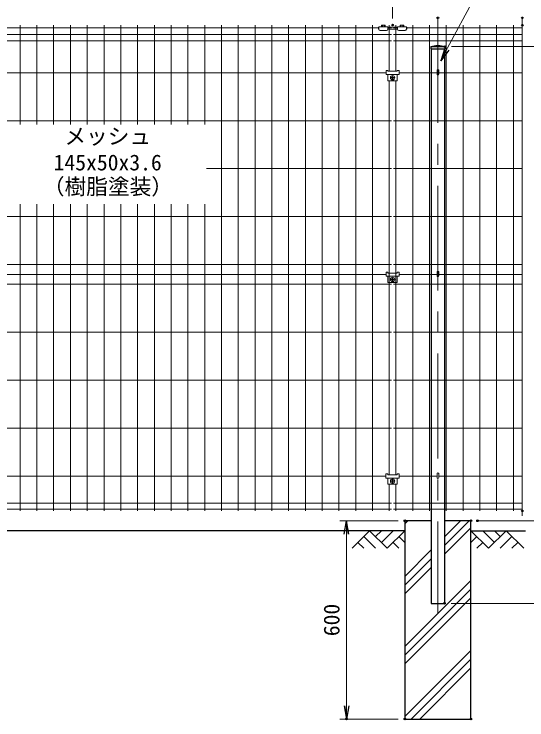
# Model space of a CAD drawing. Units: millimetres, scale not verified. Extents: x -4200 to 4200, y -2970 to 2970.
# Drawn here: x -2282 to -731, y -676 to 1460 of the extents above; entities that cross this region are included whole.
import ezdxf
from ezdxf.enums import TextEntityAlignment as Align

# ---------------------------------------------------------------- set-up
doc = ezdxf.new("R2010")
doc.units = ezdxf.units.MM
doc.header["$LTSCALE"] = 10
doc.header["$PDMODE"] = 32
doc.header["$PDSIZE"] = 5
doc.linetypes.add('USER1', pattern=[50.8, 31.75, -6.35, 6.35, -6.35])
for name, color, linetype, lineweight in [('0-1_D-BGD', 7, 'Continuous', 25), ('0-2_D-STR4', 7, 'Continuous', 25), ('0-3_D-STR-DIM', 7, 'Continuous', 13), ('0-4_D-STR3', 3, 'Continuous', 13), ('0-5_D-BMK', 2, 'USER1', 13), ('0-6_D-STR1', 1, 'Continuous', 25), ('0-7_D-STR2', 7, 'Continuous', 13), ('0-8_D-DCR-HCH', 7, 'Continuous', 13), ('0-9_0', 7, 'Continuous', 25), ('0-B_D-STR-TXT', 7, 'Continuous', 25)]:
    doc.layers.add(name, color=color, linetype=linetype, lineweight=lineweight)
doc.layers.add('0-A_Defpoints', color=7, linetype='Continuous')
doc.styles.add('ＭＳ ゴシック', font='')
doc.styles.get('ＭＳ ゴシック').set_extended_font_data('MS Gothic')

# ---------------------------------------------------------------- blocks, each defined once
blk = doc.blocks.new('_Open')
at = {"layer": '0-9_0'}
blk.add_line((-10, 1.667), (0, 0), dxfattribs=at)
blk.add_lwpolyline([(-10, -1.667), (0, 0), (-10, 0)], dxfattribs=at)

msp = doc.modelspace()

# ---------------------------------------------------------------- linework, layer by layer
at = {"layer": '0-1_D-BGD'}
for p, q in [((-1100.45, -103.62), (-2900.45, -103.62)), ((-900.45, -103.62), (-734.99, -103.62))]:
    msp.add_line(p, q, dxfattribs=at)
at = {"layer": '0-2_D-STR4'}
msp.add_lwpolyline([(-1020.45, -73.62), (-1100.45, -73.62), (-1100.45, -673.62), (-900.45, -673.62), (-900.45, -73.62), (-980.45, -73.62)], dxfattribs=at)
at = {"layer": '0-3_D-STR-DIM'}
for p, q in [((-1137.38, 1446.78), (-1137.38, 1668.64)), ((-744.99, 1448.64), (-744.99, -58.89)), ((-959.45, 1361.38), (-261.49, 1361.38)), ((-1120.45, -73.62), (-1296.85, -73.62)), ((-880.45, -73.62), (-524.99, -73.62)), ((-880.45, -73.62), (-394.99, -73.62)), ((-860.45, -73.62), (-394.99, -73.62)), ((-1276.85, -113.62), (-1276.85, -633.62)), ((-960.45, -323.62), (-394.99, -323.62)), ((-960.45, -323.62), (-261.49, -323.62)), ((-1120.45, -673.62), (-1296.85, -673.62))]:
    msp.add_line(p, q, dxfattribs=at)
at = {"layer": '0-4_D-STR3'}
for p, q in [((-1180.4, 1414.55), (-1180.4, 1419.95)), ((-1180.4, 1419.95), (-1178.9, 1419.95)), ((-1180.4, 1414.55), (-1178.9, 1414.55)), ((-1178.9, 1421.55), (-1151.9, 1421.55)), ((-1178.9, 1421.55), (-1178.9, 1414.05)), ((-1174.9, 1410.05), (-1155.9, 1410.05)), ((-1170.91, 1421.55), (-1170.91, 1426.18)), ((-1169.53, 1426.55), (-1161.27, 1426.55)), ((-1168.16, 1421.55), (-1168.16, 1426.18)), ((-1162.65, 1421.55), (-1162.65, 1426.18)), ((-1159.9, 1426.18), (-1159.9, 1421.55)), ((-1151.9, 1421.55), (-1151.9, 1414.05)), ((-1151.9, 1419.95), (-1122.9, 1419.95)), ((-1151.9, 1414.55), (-1122.9, 1414.55)), ((-1122.9, 1421.55), (-1095.9, 1421.55)), ((-1122.9, 1421.55), (-1122.9, 1414.05)), ((-1118.9, 1410.05), (-1099.9, 1410.05)), ((-1114.92, 1421.55), (-1114.92, 1426.18)), ((-1113.54, 1426.55), (-1105.28, 1426.55)), ((-1112.16, 1421.55), (-1112.16, 1426.18)), ((-1106.66, 1421.55), (-1106.66, 1426.18)), ((-1103.9, 1426.18), (-1103.9, 1421.55)), ((-1095.9, 1421.55), (-1095.9, 1414.05)), ((-1095.9, 1419.95), (-1094.4, 1419.95)), ((-1095.9, 1416.15), (-1094.4, 1416.15)), ((-1095.9, 1414.55), (-1094.4, 1414.55)), ((-1094.4, 1419.95), (-1094.4, 1414.55)), ((-1157.41, 1289.68), (-1157.41, 1276.88)), ((-1151.41, 1286.78), (-1123.41, 1286.78)), ((-1123.41, 1289.68), (-1123.41, 1286.78)), ((-1123.41, 1289.68), (-1117.41, 1289.68)), ((-1117.41, 1289.68), (-1117.41, 1276.88)), ((-1003.05, 1290.54), (-1003.05, 1278.38)), ((-997.85, 1290.54), (-997.85, 1278.38)), ((-1157.41, 1276.88), (-1117.41, 1276.88)), ((-1151.41, 1276.88), (-1151.41, 1257.88)), ((-1140.88, 1267.88), (-1138.88, 1267.88)), ((-1140.88, 1266.88), (-1138.88, 1266.88)), ((-1137.88, 1270.88), (-1137.88, 1268.88)), ((-1137.88, 1263.88), (-1137.88, 1265.88)), ((-1136.88, 1270.88), (-1136.88, 1268.88)), ((-1136.88, 1263.88), (-1136.88, 1265.88)), ((-1133.88, 1267.88), (-1135.88, 1267.88)), ((-1133.88, 1266.88), (-1135.88, 1266.88)), ((-1123.41, 1276.88), (-1123.41, 1257.88)), ((-1151.41, 1257.88), (-1123.41, 1257.88)), ((-1157.41, 679.18), (-1157.41, 666.38)), ((-1157.41, 666.38), (-1117.41, 666.38)), ((-1151.41, 676.28), (-1123.41, 676.28)), ((-1151.41, 666.38), (-1151.41, 647.38)), ((-1123.41, 679.18), (-1123.41, 676.28)), ((-1123.41, 679.18), (-1117.41, 679.18)), ((-1123.41, 666.38), (-1123.41, 647.38)), ((-1117.41, 679.18), (-1117.41, 666.38)), ((-1003.05, 680.04), (-1003.05, 667.88)), ((-997.85, 680.04), (-997.85, 667.88)), ((-1151.41, 647.38), (-1123.41, 647.38)), ((-1140.88, 657.38), (-1138.88, 657.38)), ((-1140.88, 656.38), (-1138.88, 656.38)), ((-1137.88, 660.38), (-1137.88, 658.38)), ((-1137.88, 653.38), (-1137.88, 655.38)), ((-1136.88, 660.38), (-1136.88, 658.38)), ((-1136.88, 653.38), (-1136.88, 655.38)), ((-1133.88, 657.38), (-1135.88, 657.38)), ((-1133.88, 656.38), (-1135.88, 656.38)), ((-1157.44, 68.68), (-1151.44, 68.68)), ((-1157.44, 68.68), (-1157.44, 55.88)), ((-1151.44, 68.68), (-1151.44, 65.78)), ((-1151.44, 65.78), (-1123.44, 65.78)), ((-1123.44, 68.68), (-1117.44, 68.68)), ((-1123.44, 68.68), (-1123.44, 65.78)), ((-1117.44, 68.68), (-1117.44, 55.88)), ((-1003.05, 69.54), (-1003.05, 57.38)), ((-997.85, 69.54), (-997.85, 57.38)), ((-1157.44, 55.88), (-1117.44, 55.88)), ((-1151.44, 55.88), (-1151.44, 36.88)), ((-1140.91, 46.88), (-1138.91, 46.88)), ((-1140.91, 45.88), (-1138.91, 45.88)), ((-1137.91, 49.88), (-1137.91, 47.88)), ((-1137.91, 42.88), (-1137.91, 44.88)), ((-1136.91, 49.88), (-1136.91, 47.88)), ((-1136.91, 42.88), (-1136.91, 44.88)), ((-1133.91, 46.88), (-1135.91, 46.88)), ((-1133.91, 45.88), (-1135.91, 45.88)), ((-1123.44, 55.88), (-1123.44, 36.88)), ((-1151.44, 36.88), (-1123.44, 36.88))]:
    msp.add_line(p, q, dxfattribs=at)
for points in [[(-1157.41, 1289.68), (-1151.41, 1289.68), (-1151.41, 1286.78)], [(-1157.41, 679.18), (-1151.41, 679.18), (-1151.41, 676.28)]]:
    msp.add_lwpolyline(points, dxfattribs=at)
for centre in [(-1137.38, 1267.38), (-1137.38, 656.88), (-1137.41, 46.38)]:
    msp.add_circle(centre, 6.5, dxfattribs=at)
for centre, radius, start, end in [((-1174.9, 1414.05), 4, 180, 270), ((-1169.53, 1423.79), 2.75, 60, 120), ((-1165.4, 1416.09), 10.46, 74.73852, 105.26148), ((-1161.27, 1423.79), 2.75, 60, 120), ((-1155.9, 1414.05), 4, 270, 0), ((-1118.9, 1414.05), 4, 180, 270), ((-1113.54, 1423.79), 2.75, 60, 120), ((-1109.41, 1416.09), 10.46, 74.73852, 105.26148), ((-1105.28, 1423.79), 2.75, 60, 120), ((-1099.9, 1414.05), 4, 270, 0), ((-1140.88, 1267.38), 0.5, 90.00001, 270), ((-1138.88, 1268.88), 1, 270, 0.00001), ((-1138.88, 1265.88), 1, 0, 90), ((-1137.38, 1270.88), 0.5, 0, 179.99999), ((-1137.38, 1263.88), 0.5, 180.00002, 0.00001), ((-1135.88, 1268.88), 1, 180.00001, 270), ((-1135.88, 1265.88), 1, 90, 180.00001), ((-1133.88, 1267.38), 0.5, 270.00049, 90.00046), ((-1000.45, 1278.38), 2.6, 180, 0), ((-1000.45, 667.88), 2.6, 180, 0), ((-1140.88, 656.88), 0.5, 90.00001, 270), ((-1138.88, 658.38), 1, 270, 0.00001), ((-1138.88, 655.38), 1, 0, 90), ((-1137.38, 660.38), 0.5, 0, 179.99999), ((-1137.38, 653.38), 0.5, 180.00002, 0.00001), ((-1135.88, 658.38), 1, 180.00001, 270), ((-1135.88, 655.38), 1, 90, 180.00001), ((-1133.88, 656.88), 0.5, 270.00049, 90.00046), ((-1140.91, 46.38), 0.5, 90.00001, 270), ((-1138.91, 47.88), 1, 270, 0.00001), ((-1138.91, 44.88), 1, 0, 90), ((-1137.41, 49.88), 0.5, 0, 179.99999), ((-1137.41, 42.88), 0.5, 180.00002, 0.00001), ((-1135.91, 47.88), 1, 180.00001, 270), ((-1135.91, 44.88), 1, 90, 180.00001), ((-1133.91, 46.38), 0.5, 270.00049, 90.00046), ((-1000.45, 57.38), 2.6, 180, 0)]:
    msp.add_arc(centre, radius, start, end, dxfattribs=at)
for centre in [(-1000.45, 1290.53), (-1000.45, 680.03), (-1000.45, 69.53)]:
    msp.add_ellipse(centre, major_axis=(-2.6, 0), ratio=0.649974, start_param=3.1415927, end_param=6.2831853, dxfattribs=at)
at = {"layer": '0-5_D-BMK'}
msp.add_line((-1000.45, 1448.64), (-1000.45, -353.62), dxfattribs=at)
at = {"layer": '0-6_D-STR1'}
for p, q in [((-1021.45, 1361.38), (-1006.45, 1365.38)), ((-1021.45, 1361.38), (-979.45, 1361.38)), ((-1021.45, 1361.38), (-1021.45, 1354.38)), ((-1021.45, 1354.38), (-979.45, 1354.38)), ((-1020.45, 1354.38), (-1020.45, -323.62)), ((-1006.45, 1365.38), (-994.45, 1365.38)), ((-994.45, 1365.38), (-979.45, 1361.38)), ((-980.45, 1354.38), (-980.45, -323.62)), ((-979.45, 1361.38), (-979.45, 1354.38)), ((-1020.45, -323.62), (-980.45, -323.62))]:
    msp.add_line(p, q, dxfattribs=at)
at = {"layer": '0-7_D-STR2'}
for p, q in [((-1178.9, 1417.95), (-3095.92, 1417.95)), ((-2264.32, 1426.38), (-2264.32, 1125.67)), ((-2213.55, 1426.38), (-2213.55, 1125.67)), ((-2162.78, 1426.38), (-2162.78, 1125.67)), ((-2112.01, 1426.38), (-2112.01, 1125.67)), ((-2061.24, 1426.38), (-2061.24, 1125.67)), ((-2010.47, 1426.38), (-2010.47, 1125.67)), ((-1959.7, 1426.38), (-1959.7, 1125.67)), ((-1908.94, 1426.38), (-1908.94, 1125.67)), ((-1858.17, 1426.38), (-1858.17, 1125.67)), ((-1807.4, 1426.38), (-1807.4, 1125.67)), ((-1756.63, 1426.38), (-1756.63, 1125.67)), ((-1705.86, 1426.38), (-1705.86, 1125.67)), ((-1655.09, 1426.38), (-1655.09, -43.62)), ((-1604.32, 1426.38), (-1604.32, -43.62)), ((-1553.55, 1426.38), (-1553.55, -43.62)), ((-1502.78, 1426.38), (-1502.78, -43.62)), ((-1452.01, 1426.38), (-1452.01, -43.62)), ((-1401.24, 1426.38), (-1401.24, -43.62)), ((-1350.47, 1426.38), (-1350.47, -43.62)), ((-1299.7, 1426.38), (-1299.7, -43.62)), ((-1248.94, 1426.38), (-1248.94, -43.62)), ((-1198.17, 1426.38), (-1198.17, -43.62)), ((-1140.4, 1417.95), (-1151.9, 1417.95)), ((-1147.4, 1426.38), (-1147.4, 1286.78)), ((-1122.9, 1417.95), (-1134.41, 1417.95)), ((-1127.4, 1426.38), (-1127.4, 1286.78)), ((-744.99, 1417.95), (-1095.9, 1417.95)), ((-1076.63, 1426.38), (-1076.63, -43.62)), ((-1025.86, 1426.38), (-1025.86, -43.62)), ((-975.09, 1426.38), (-975.09, -43.62)), ((-924.32, 1426.38), (-924.32, -43.62)), ((-873.55, 1426.38), (-873.55, -43.62)), ((-822.78, 1426.38), (-822.78, -43.62)), ((-772.01, 1426.38), (-772.01, -43.62)), ((-1140.4, 1398.38), (-3134.41, 1398.38)), ((-744.99, 1398.38), (-1134.41, 1398.38)), ((-1140.4, 1378.8), (-3134.41, 1378.8)), ((-744.99, 1378.8), (-1134.41, 1378.8)), ((-1157.41, 1282.38), (-2997.85, 1282.38)), ((-1003.05, 1282.38), (-1117.41, 1282.38)), ((-744.99, 1282.38), (-997.85, 1282.38)), ((-1147.4, 1257.88), (-1147.4, 65.78)), ((-1127.4, 1257.88), (-1127.4, 65.78)), ((-1140.4, 1137.38), (-3134.4, 1137.38)), ((-744.99, 1137.38), (-1134.4, 1137.38)), ((-1140.4, 992.38), (-1700.45, 992.38)), ((-744.99, 992.38), (-1134.4, 992.38)), ((-2264.32, 884.78), (-2264.32, -43.62)), ((-2213.55, 884.78), (-2213.55, -43.62)), ((-2162.78, 884.78), (-2162.78, -43.62)), ((-2112.01, 884.78), (-2112.01, -43.62)), ((-2061.24, 884.78), (-2061.24, -43.62)), ((-2010.47, 884.78), (-2010.47, -43.62)), ((-1959.7, 884.78), (-1959.7, -43.62)), ((-1908.94, 884.78), (-1908.94, -43.62)), ((-1858.17, 884.78), (-1858.17, -43.62)), ((-1807.4, 884.78), (-1807.4, -43.62)), ((-1756.63, 884.78), (-1756.63, -43.62)), ((-1705.86, 884.78), (-1705.86, -43.62)), ((-1140.4, 847.38), (-3134.4, 847.38)), ((-744.99, 847.38), (-1134.4, 847.38)), ((-1140.4, 702.38), (-3134.4, 702.38)), ((-744.99, 702.38), (-1134.4, 702.38)), ((-1157.41, 671.88), (-2997.85, 671.88)), ((-1003.05, 671.88), (-1117.41, 671.88)), ((-744.99, 671.88), (-997.85, 671.88)), ((-1140.4, 642.08), (-3134.4, 642.08)), ((-744.99, 642.08), (-1134.4, 642.08)), ((-1140.4, 497.08), (-3134.4, 497.08)), ((-744.99, 497.08), (-1134.4, 497.08)), ((-1140.4, 352.08), (-3134.4, 352.08)), ((-744.99, 352.08), (-1134.4, 352.08)), ((-1140.4, 207.08), (-3134.4, 207.08)), ((-744.99, 207.08), (-1134.4, 207.08)), ((-1157.44, 61.38), (-2997.85, 61.38)), ((-1003.05, 61.38), (-1117.44, 61.38)), ((-744.99, 61.38), (-997.85, 61.38)), ((-1147.4, 36.88), (-1147.4, -43.62)), ((-1127.4, 36.88), (-1127.4, -43.62)), ((-1140.4, -20.6), (-3134.41, -20.6)), ((-744.99, -20.6), (-1134.41, -20.6)), ((-1140.4, -38.22), (-3134.41, -38.22)), ((-744.99, -38.22), (-1134.41, -38.22))]:
    msp.add_line(p, q, dxfattribs=at)
at = {"layer": '0-8_D-DCR-HCH'}
for p, q in [((-1206.88, -103.62), (-1260.09, -156.84)), ((-1206.88, -103.62), (-1153.67, -156.84)), ((-1189.14, -121.36), (-1171.4, -103.62)), ((-1171.4, -139.1), (-1135.93, -103.62)), ((-1153.67, -156.84), (-1100.45, -103.62)), ((-847.24, -156.84), (-900.45, -103.62)), ((-829.5, -139.1), (-864.98, -103.62)), ((-794.03, -103.62), (-847.24, -156.84)), ((-811.67, -121.45), (-829.5, -103.62)), ((-794.03, -103.62), (-740.82, -156.84)), ((-1224.62, -121.36), (-1188.98, -156.84)), ((-1118.19, -121.36), (-1100.45, -139.02)), ((-882.72, -121.36), (-900.45, -139.02)), ((-776.29, -121.36), (-811.93, -156.84)), ((-1242.35, -139.1), (-1224.53, -156.84)), ((-1135.93, -139.1), (-1118.11, -156.84)), ((-864.98, -139.1), (-882.8, -156.84)), ((-758.56, -139.1), (-776.37, -156.84))]:
    msp.add_line(p, q, dxfattribs=at)
at = {"layer": '0-9_0'}
for p, q in [((-1100.45, -82.59), (-1091.49, -73.62)), ((-980.45, -148.2), (-905.88, -73.62)), ((-980.45, -121.69), (-932.39, -73.62)), ((-980.45, -174.72), (-900.45, -94.72)), ((-1100.45, -241.69), (-1020.45, -161.69)), ((-1100.45, -268.2), (-1020.45, -188.2)), ((-1100.45, -294.72), (-1020.45, -214.72)), ((-1100.45, -453.82), (-900.45, -253.82)), ((-1100.45, -480.33), (-900.45, -280.33)), ((-1100.45, -506.85), (-900.45, -306.85)), ((-1100.45, -665.95), (-900.45, -465.95)), ((-1081.61, -673.62), (-900.45, -492.47)), ((-1055.1, -673.62), (-900.45, -518.98))]:
    msp.add_line(p, q, dxfattribs=at)
at = {"layer": '0-A_Defpoints'}
for p in [(-1000.45, 1448.64), (-744.99, 1448.64), (-1137.38, 1426.78), (-744.99, 1426.38), (-979.45, 1361.38), (-744.99, -43.62), (-1100.45, -73.62), (-900.45, -73.62), (-880.45, -73.62), (-980.45, -323.62), (-1276.85, -673.62), (-1100.45, -673.62), (-900.45, -673.62)]:
    msp.add_point(p, dxfattribs=at)
at = {"layer": '0-B_D-STR-TXT', "lineweight": 13}
msp.add_lwpolyline([(-344.06, 1543.89), (-871.3, 1543.89), (-991.09, 1320.25)], dxfattribs=at)

# ---------------------------------------------------------------- block references
at = {"layer": '0-3_D-STR-DIM', "xscale": 4, "yscale": 4}
for p, rotation in [((-1276.85, -73.62), 90), ((-1276.85, -673.62), 270)]:
    msp.add_blockref('_Open', p, dxfattribs=dict(at, rotation=rotation))
at = {"layer": '0-B_D-STR-TXT', "xscale": 4, "yscale": 4, "rotation": 241.82519}
msp.add_blockref('_Open', (-992.03, 1318.48), dxfattribs=at)

# ---------------------------------------------------------------- texts
at = {"layer": '0-3_D-STR-DIM', "style": 'ＭＳ ゴシック'}
msp.add_text('600', height=48.09, rotation=90, dxfattribs=at).set_placement((-1283.6, -422.87), align=Align.BOTTOM_LEFT)
at = {"layer": '0-B_D-STR-TXT', "style": 'ＭＳ ゴシック'}
for s, p in [('メッシュ', (-2130.4, 1051.74)), ('145x50x3.6', (-2162.89, 972.42)), ('（樹脂塗装）', (-2195.37, 899.48))]:
    msp.add_text(s, height=48.09, dxfattribs=at).set_placement(p, align=Align.BOTTOM_LEFT)

doc.saveas('drawing.dxf')
